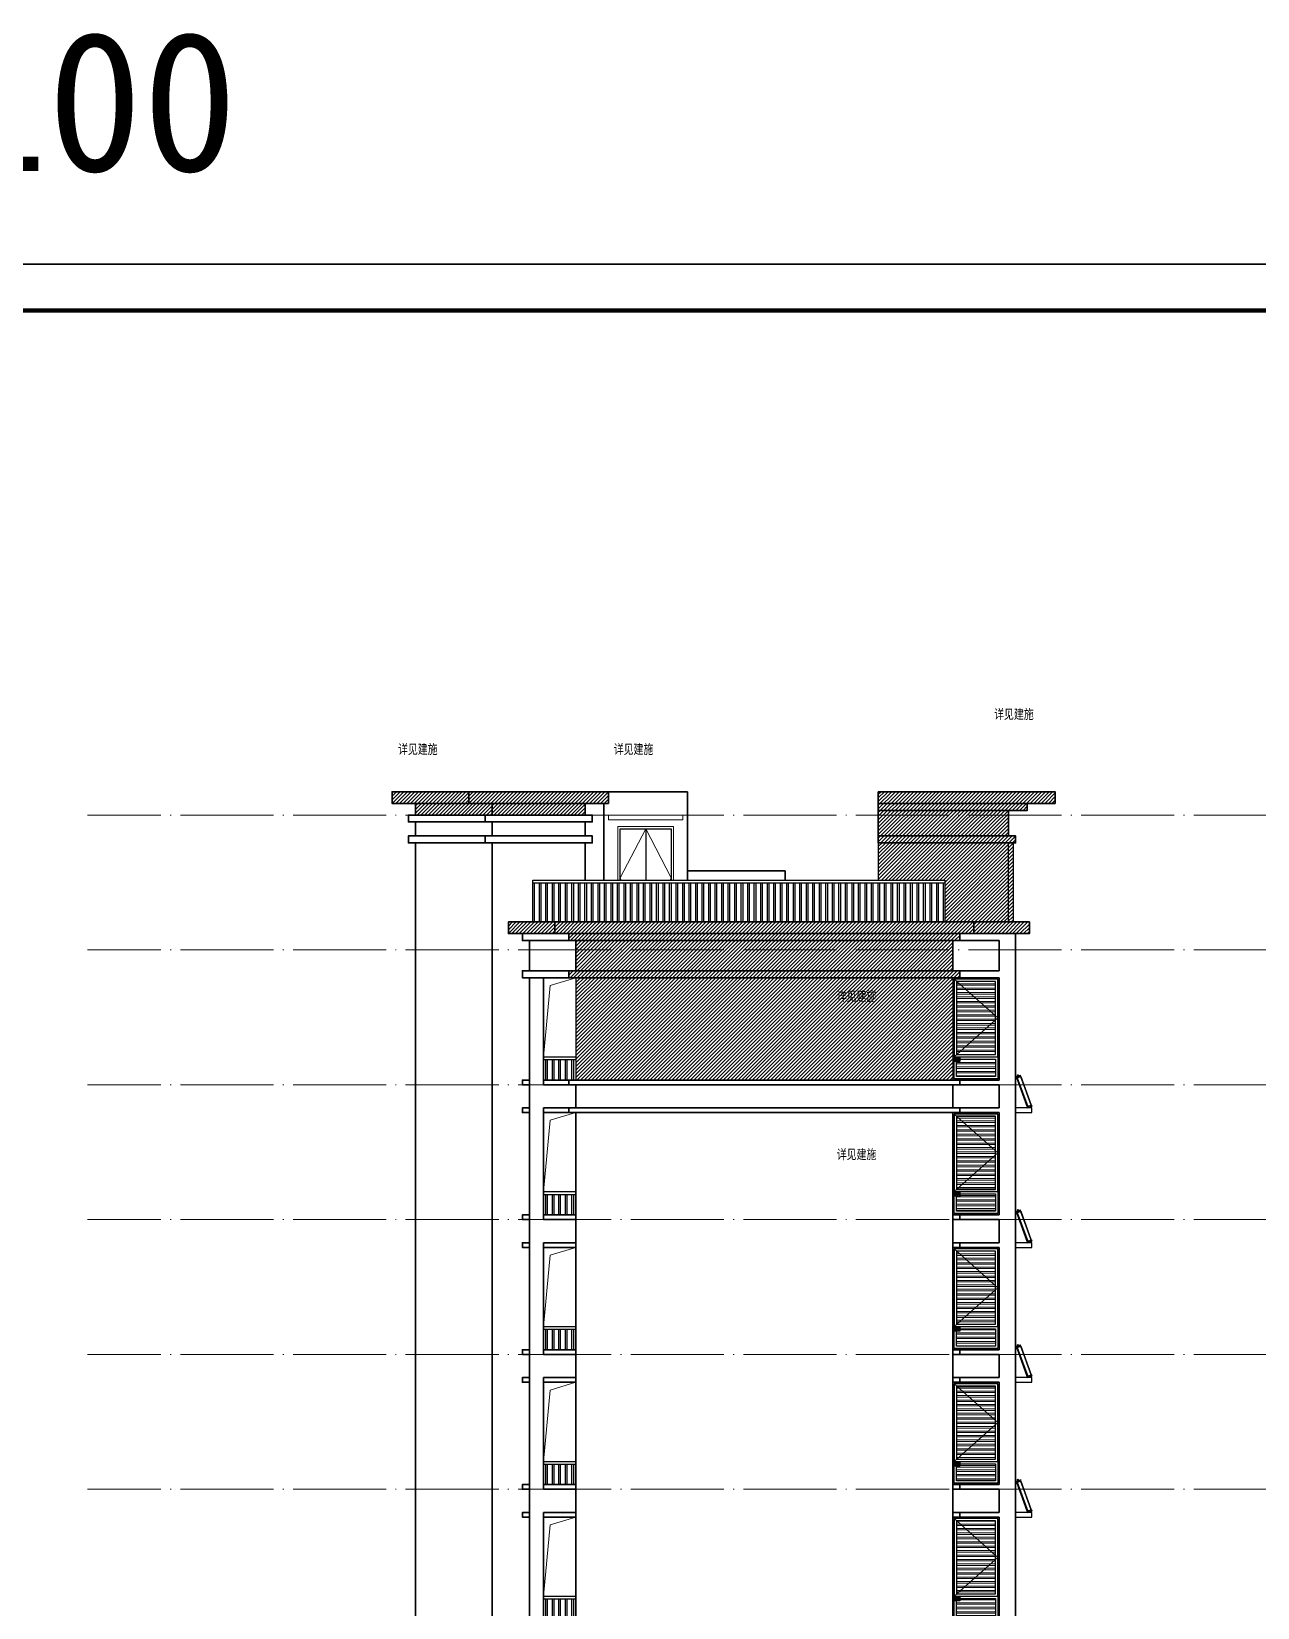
# Model space of a CAD drawing. Extents: x -518115 to 1124316, y -209821 to 1628073.
# Drawn here: x 825515 to 851867, y -21911 to 11982 of the extents above; entities that cross this region are included whole.
import ezdxf
from ezdxf.xclip import XClip

# ---------------------------------------------------------------- set-up
doc = ezdxf.new("R2010")
doc.units = 0
doc.header["$LTSCALE"] = 1000
doc.header["$MEASUREMENT"] = 0
doc.header["$XCLIPFRAME"] = 0
doc.linetypes.add('DOTE', pattern=[2.42, 2, -0.2, 0.02, -0.2])
for name, color, linetype in [('3-剖面填充（细）', 250, 'Continuous'), ('PUB_TEXT', 4, 'Continuous'), ('Stair-栏杆', 142, 'Continuous'), ('图框', 140, 'Continuous'), ('实线层', 7, 'Continuous'), ('看线', 251, 'Continuous')]:
    doc.layers.add(name, color=color, linetype=linetype)
for name, color, linetype, lineweight in [('DOTE', 19, 'DOTE', 9), ('立面-中轮廓线', 213, 'Continuous', 35), ('立面-普通轮廓', 7, 'Continuous', 18), ('立面-洞口示意', 152, 'Continuous', 13), ('立面-窗', 129, 'Continuous', 30), ('立面-窗开启线', 250, 'Continuous', 13)]:
    doc.layers.add(name, color=color, linetype=linetype, lineweight=lineweight)
doc.layers.add('yichutu', color=7, linetype='Continuous', true_color=0xffffff, plot=False)
doc.styles.add('_TCH_AXIS', font='COMPLEX', dxfattribs={"bigfont": 'GBCBIG'})
doc.styles.add('_TCH_LABEL', font='')
doc.styles.get('_TCH_LABEL').set_extended_font_data('SimHei')

# ---------------------------------------------------------------- blocks, each defined once
blk = doc.blocks.new('A$C20471149')
at = {"layer": '立面-窗开启线', "ltscale": 0.5, "true_color": 0x88471b}
h = blk.add_hatch(dxfattribs=at)
h.set_pattern_fill('ANSI32', color=36, scale=20, angle=135)
h.set_pattern_definition([(180, (-1000, -50), (-7e-15, -95.25), []), (180, (-1031.75, -18.25), (-7e-15, -95.25), [])])
edge = h.paths.add_edge_path()
edge.add_line((-80, 2120), (-80, 550))
edge.add_line((-80, 550), (-920, 550))
edge.add_line((-920, 551), (-920, 2120))
edge.add_line((-920, 2120), (-80, 2120))
h = blk.add_hatch(dxfattribs=at)
h.set_pattern_fill('ANSI32', color=36, scale=20, angle=135)
h.set_pattern_definition([(180, (-1000, -1745), (-7e-15, -95.25), []), (180, (-1031.75, -1713.25), (-7e-15, -95.25), [])])
edge = h.paths.add_edge_path()
edge.add_line((-80, 450), (-80, 80))
edge.add_line((-80, 80), (-920, 80))
edge.add_line((-920, 82), (-920, 450))
edge.add_line((-920, 450), (-80, 450))
at = {"layer": '立面-普通轮廓'}
blk.add_lwpolyline([(-1000, 0), (0, 0), (0, 2200), (-1000, 2200)], close=True, dxfattribs=at)
at = {"layer": '立面-窗'}
for points in [[(-970, 500), (-30, 500), (-30, 2170), (-970, 2170)], [(-920, 550), (-80, 550), (-80, 2120), (-920, 2120)], [(-970, 500), (-30, 500), (-30, 30), (-970, 30)], [(-920, 450), (-80, 450), (-80, 80), (-920, 80)]]:
    blk.add_lwpolyline(points, close=True, dxfattribs=at)
at = {"layer": '立面-窗开启线', "ltscale": 0.5}
blk.add_lwpolyline([(-970, 2170), (-30, 1335), (-970, 500)], dxfattribs=at)
blk = doc.blocks.new('A$C01192DFB')
at = {"layer": '实线层', "color": 5}
for p, q in [((-469, -397), (-244, 220)), ((-468, -397), (-243, 220)), ((-243, 220), (-468, -397)), ((-240, 219), (-465, -398)), ((-240, 219), (-464, -398)), ((-166, 192), (-391, -425)), ((-166, 192), (-390, -425)), ((-382, -428), (-157, 189)), ((-157, 189), (-381, -429)), ((-381, -429), (-156, 189)), ((-245, 221), (-235, 249)), ((-245, 221), (-235, 249)), ((-155, 188), (-245, 221)), ((-147, 211), (-237, 244)), ((-147, 212), (-236, 244)), ((-145, 216), (-235, 249)), ((-145, 217), (-235, 249)), ((-235, 249), (-235, 249)), ((-220, 221), (-219, 224)), ((-218, 219), (-220, 221)), ((-219, 214), (-214, 228)), ((-219, 224), (-216, 224)), ((-215, 219), (-218, 219)), ((-216, 224), (-214, 222)), ((-214, 222), (-215, 219)), ((-196, 238), (-203, 238)), ((-177, 228), (-203, 238)), ((-196, 238), (-189, 258)), ((-196, 238), (-181, 233)), ((-174, 252), (-189, 258)), ((-181, 233), (-174, 252)), ((-181, 233), (-177, 228)), ((-179, 200), (-174, 214)), ((-179, 206), (-178, 209)), ((-177, 204), (-179, 206)), ((-178, 209), (-176, 209)), ((-175, 204), (-177, 204)), ((-176, 209), (-174, 207)), ((-174, 207), (-175, 204)), ((-155, 188), (-145, 217)), ((-155, 188), (-145, 216)), ((-145, 216), (-145, 216)), ((-470, -396), (-480, -424)), ((-469, -397), (-480, -425)), ((-480, -424), (-480, -424)), ((-390, -457), (-480, -425)), ((-390, -457), (-480, -425)), ((-388, -453), (-478, -420)), ((-389, -453), (-478, -420)), ((-380, -429), (-470, -396)), ((-380, -429), (-468, -397)), ((-446, -408), (-451, -422)), ((-450, -413), (-451, -415)), ((-451, -415), (-449, -418)), ((-447, -412), (-450, -413)), ((-449, -418), (-447, -417)), ((-446, -414), (-447, -412)), ((-447, -417), (-446, -414)), ((-407, -429), (-408, -431)), ((-408, -431), (-406, -433)), ((-402, -424), (-407, -438)), ((-404, -428), (-407, -429)), ((-406, -433), (-403, -433)), ((-402, -430), (-404, -428)), ((-403, -433), (-402, -430)), ((-380, -429), (-390, -457)), ((-380, -429), (-390, -457)), ((-390, -457), (-390, -457))]:
    blk.add_line(p, q, dxfattribs=at)
for points in [[(-237, 244), (-237, 244), (-237, 244), (-236, 244), (-236, 244)], [(-147, 211), (-147, 212), (-147, 212), (-147, 212), (-147, 212)], [(-478, -420), (-478, -420), (-478, -420), (-478, -420), (-478, -420)], [(-388, -453), (-388, -453), (-388, -453), (-389, -453), (-389, -453)]]:
    blk.add_lwpolyline(points, dxfattribs=at)
for centre, radius in [((-217, 221), 10), ((-217, 221), 9.5), ((-177, 207), 10), ((-177, 207), 9.5), ((-448, -415), 9.5), ((-448, -415), 10), ((-405, -431), 10), ((-405, -431), 9.5)]:
    blk.add_circle(centre, radius, dxfattribs=at)
for centre, start, end in [((-235, 249), 70, 160), ((-145, 216), 340, 70), ((-480, -424), 160, 250), ((-390, -457), 250, 340)]:
    blk.add_arc(centre, 0.5, start, end, dxfattribs=at)
blk = doc.blocks.new('A$C04F86B64')
at = {"layer": '立面-普通轮廓'}
blk.add_lwpolyline([(0, 0), (-1200, 0), (-1200, 2200), (0, 2200)], close=True, dxfattribs=at)
at = {"layer": '立面-窗'}
blk.add_line((-600, 2150), (-600, 50), dxfattribs=at)
blk.add_lwpolyline([(-50, 50), (-1150, 50), (-1150, 2150), (-50, 2150)], close=True, dxfattribs=at)
at = {"layer": '立面-窗开启线', "ltscale": 0.5}
for points in [[(-600, 2150), (-1150, 1100), (-600, 50)], [(-600, 2150), (-50, 1100), (-600, 50)]]:
    blk.add_lwpolyline(points, dxfattribs=at)
blk = doc.blocks.new('A$C1CE41FC2')
at = {"color": 7}
blk.add_lwpolyline([(-1350, 600), (-1200, 600), (-1200, 500), (-1350, 500)], dxfattribs=at)
at = {"layer": 'Stair-栏杆'}
for p, q in [((-10150, 600), (-9450, 600)), ((-10150, 540), (-9450, 540))]:
    blk.add_line(p, q, dxfattribs=at)
for points in [[(-10095, 100), (-10095, 540)], [(-10065, 540), (-10065, 100)], [(-9955, 100), (-9955, 540)], [(-9925, 540), (-9925, 100)], [(-9815, 100), (-9815, 540)], [(-9785, 540), (-9785, 100)], [(-9675, 100), (-9675, 540)], [(-9645, 540), (-9645, 100)], [(-9535, 100), (-9535, 540)], [(-9505, 540), (-9505, 100)]]:
    blk.add_lwpolyline(points, dxfattribs=at)
at = {"layer": '看线', "color": 2, "ltscale": 0.5}
blk.add_lwpolyline([(0, 2300), (350, 2300), (350, 2400), (0, 2400)], dxfattribs=at)
at = {"layer": '立面-中轮廓线'}
for p, q in [((-12900, 2900), (-12900, 0)), ((-11250, 2900), (-11250, 0)), ((-10450, 2900), (-10450, 0)), ((-9450, 2900), (-9450, 0)), ((-1350, 2900), (-1350, 0)), ((-350, 2900), (-350, 2400)), ((0, 2900), (0, 0)), ((-10150, 2400), (-10150, 0)), ((-1350, 2400), (-350, 2400)), ((-1350, 2300), (-350, 2300)), ((-350, 2300), (-350, 100)), ((-1350, 100), (-350, 100)), ((-1350, 0), (-350, 0))]:
    blk.add_line(p, q, dxfattribs=at)
for points in [[(-10450, 2400), (-10600, 2400), (-10600, 2300), (-10450, 2300)], [(-1350, 2400), (-1200, 2400), (-1200, 2300), (-1350, 2300)], [(-10450, 100), (-10600, 100), (-10600, 0), (-10450, 0)], [(-1350, 100), (-1200, 100), (-1200, 0), (-1350, 0)]]:
    blk.add_lwpolyline(points, close=True, dxfattribs=at)
for points in [[(-10150, 2400), (-9450, 2400)], [(-9450, 2300), (-10150, 2300)], [(-10150, 100), (-9450, 100)], [(-9450, 0), (-10150, 0)]]:
    blk.add_lwpolyline(points, dxfattribs=at)
ref = blk.add_blockref('A$C01192DFB', (-130, 2857), dxfattribs=dict(xscale=-1))
XClip(ref).set_block_clipping_path([(-480.0299541872, -457.2449296495), (-130.0294295369, 313.7550703502)])
ref = blk.add_blockref('A$C20471149', (-350, 100))
XClip(ref).set_block_clipping_path([(-999.9999999993, 2199.9999999997), (-999.9999999999, 500), (-849.9999906436, 500), (-849.9999906436, 400), (-999.9999999999, 400.0000000001), (-1000, 0), (0, -0.0000000003), (0, 2200.0374167052)])
blk = doc.blocks.new('TK')
at = {"layer": '图框'}
blk.add_lwpolyline([(465375, 548714), (549475, 548714), (549475, 489314), (465375, 489314)], close=True, dxfattribs=at)
blk.add_lwpolyline([(465375, 548714), (549475, 548714), (549475, 489314), (465375, 489314)], close=True, dxfattribs=at)
at = {"layer": '图框', "const_width": 100}
blk.add_lwpolyline([(548475, 490314), (548475, 547714), (467875, 547714), (467875, 490314)], close=True, dxfattribs=at)
blk = doc.blocks.new('yct-841-594-84100-59399.9999999999-100-1000.0')
at = {"layer": 'yichutu', "color": 7, "true_color": 0xffffff}
blk.add_lwpolyline([(0, 0), (0, 59400), (84100, 59400), (84100, 0)], close=True, dxfattribs=at)
at = {"layer": 'yichutu', "color": 7, "true_color": 0xffffff, "style": '_TCH_LABEL'}
blk.add_text('A1 1:100', height=3000, dxfattribs=at).set_placement((0, 61400))

msp = doc.modelspace()

# ---------------------------------------------------------------- hatches: boundary and pattern name
at = {"layer": '3-剖面填充（细）'}
h = msp.add_hatch(dxfattribs=at)
h.set_pattern_fill('ANSI31', color=256, scale=35)
h.set_pattern_definition([(45, (410700, -50644.084), (-39.2886205, 39.2886205), [])])
h.paths.add_polyline_path([(837916.6, -4618.1), (837916.6, -4368.1), (833266.6, -4368.1), (833266.6, -4618.1), (833766.6, -4618.1), (833766.6, -4868.1), (837416.6, -4868.1), (837416.6, -4618.1)])
h = msp.add_hatch(dxfattribs=at)
h.set_pattern_fill('ANSI31', color=256, scale=35)
h.set_pattern_definition([(45, (378049.99, -50644.084), (-39.2886205, 39.2886205), [])])
h.paths.add_polyline_path([(843716.6, -4368.1), (843716.6, -5468.1), (846666.6, -5468.1), (846666.6, -5318.1), (846516.6, -5318.1), (846516.6, -4768.1), (846916.6, -4768.1), (846916.6, -4618.1), (847516.6, -4618.1), (847516.6, -4368.1)])
h = msp.add_hatch(dxfattribs=at)
h.set_pattern_fill('ANSI31', color=256, scale=35)
h.set_pattern_definition([(45, (421150, -52044.084), (-39.2886205, 39.2886205), [])])
h.paths.add_polyline_path([(845146.6, -6268.1), (845146.6, -7168.1), (846616.6, -7168.1), (846616.6, -5468.1), (843716.6, -5468.1), (843716.6, -6268.1)])
h = msp.add_hatch(dxfattribs=at)
h.set_pattern_fill('ANSI31', color=256, scale=35)
h.set_pattern_definition([(45, (412250, -53444.084), (-39.2886205, 39.2886205), [])])
h.paths.add_polyline_path([(835766.6, -7168.1), (835766.6, -7418.1), (837066.6, -7418.1), (837066.6, -7568.1), (837216.6, -7568.1), (837216.6, -8218.1), (837066.6, -8218.1), (837066.6, -8368.1), (845466.6, -8368.1), (845466.6, -8218.1), (845316.6, -8218.1), (845316.6, -7568.1), (845466.6, -7568.1), (845466.6, -7418.1), (846966.6, -7418.1), (846966.6, -7168.1)])
h = msp.add_hatch(dxfattribs=at)
h.set_pattern_fill('ANSI31', color=256, scale=35)
h.set_pattern_definition([(45, (286295.08, 37013.274), (-39.2886205, 39.2886205), [])])
h.paths.add_polyline_path([(837216.6, -10568.1), (845316.6, -10568.1), (845316.6, -8368), (837216.6, -8368)])
h = msp.add_hatch(dxfattribs=at)
h.set_pattern_fill('ANSI31', color=256, scale=15)
h.set_pattern_definition([(45, (310058.579, -63344.084), (-16.8379802, 16.8379802), [])])
h.paths.add_polyline_path([(845316.6, -10168.1), (845466.6, -10168.1), (845466.6, -10068.1), (845316.6, -10068.1)])
h = msp.add_hatch(dxfattribs=at)
h.set_pattern_fill('ANSI31', color=256, scale=15)
h.set_pattern_definition([(45, (310058.579, -66244.084), (-16.8379802, 16.8379802), [])])
h.paths.add_polyline_path([(845316.6, -13068.1), (845466.6, -13068.1), (845466.6, -12968.1), (845316.6, -12968.1)])
h = msp.add_hatch(dxfattribs=at)
h.set_pattern_fill('ANSI31', color=256, scale=15)
h.set_pattern_definition([(45, (310058.579, -69144.084), (-16.8379802, 16.8379802), [])])
h.paths.add_polyline_path([(845316.6, -15968.1), (845466.6, -15968.1), (845466.6, -15868.1), (845316.6, -15868.1)])
h = msp.add_hatch(dxfattribs=at)
h.set_pattern_fill('ANSI31', color=256, scale=15)
h.set_pattern_definition([(45, (310058.579, -72044.084), (-16.8379802, 16.8379802), [])])
h.paths.add_polyline_path([(845316.6, -18868.1), (845466.6, -18868.1), (845466.6, -18768.1), (845316.6, -18768.1)])
h = msp.add_hatch(dxfattribs=at)
h.set_pattern_fill('ANSI31', color=256, scale=15)
h.set_pattern_definition([(45, (310058.579, -74944.084), (-16.8379802, 16.8379802), [])])
h.paths.add_polyline_path([(845316.6, -21768.1), (845466.6, -21768.1), (845466.6, -21668.1), (845316.6, -21668.1)])

# ---------------------------------------------------------------- linework, layer by layer
at = {"color": 7}
for p, q in [((843716.6, -5468.1), (843716.6, -6268.1)), ((846516.6, -7168.1), (846516.6, -5468.1)), ((846616.6, -5468.1), (846616.6, -7168.1)), ((837216.6, -8368.1), (837216.6, -10568.1)), ((845316.6, -8368.1), (845316.6, -10568.1))]:
    msp.add_line(p, q, dxfattribs=at)
for points in [[(845316.6, -10068.1), (845466.6, -10068.1), (845466.6, -10168.1), (845316.6, -10168.1)], [(845316.6, -12968.1), (845466.6, -12968.1), (845466.6, -13068.1), (845316.6, -13068.1)]]:
    msp.add_lwpolyline(points, dxfattribs=at)
at = {"layer": 'DOTE', "linetype": 'DOTE'}
for p, q in [((879116.6, -4868.1), (826716.6, -4868.1)), ((879116.6, -7768.1), (826716.6, -7768.1)), ((879116.6, -10668.1), (826716.6, -10668.1)), ((879116.6, -13568.1), (826716.6, -13568.1)), ((879116.6, -16468.1), (826716.6, -16468.1)), ((879116.6, -19368.1), (826716.6, -19368.1))]:
    msp.add_line(p, q, dxfattribs=at)
at = {"layer": 'Stair-栏杆'}
for p, q in [((836291.6, -6268.1), (845146.6, -6268.1)), ((836291.6, -6328.1), (845146.6, -6328.1)), ((836516.6, -10068), (837216.6, -10068)), ((836516.6, -10128), (837216.6, -10128)), ((836516.6, -12968.1), (837216.6, -12968.1)), ((836516.6, -13028.1), (837216.6, -13028.1))]:
    msp.add_line(p, q, dxfattribs=at)
for points in [[(836291.6, -7168.1), (836291.6, -6268.1)], [(836321.6, -6328.1), (836321.6, -7168.1)], [(836431.6, -7168.1), (836431.6, -6328.1)], [(836461.6, -6328.1), (836461.6, -7168.1)], [(836571.6, -7168.1), (836571.6, -6328.1)], [(836601.6, -6328.1), (836601.6, -7168.1)], [(836711.6, -7168.1), (836711.6, -6328.1)], [(836741.6, -6328.1), (836741.6, -7168.1)], [(836851.6, -7168.1), (836851.6, -6328.1)], [(836881.6, -6328.1), (836881.6, -7168.1)], [(836991.6, -7168.1), (836991.6, -6328.1)], [(837021.6, -6328.1), (837021.6, -7168.1)], [(837131.6, -7168.1), (837131.6, -6328.1)], [(837161.6, -6328.1), (837161.6, -7168.1)], [(837271.6, -7168.1), (837271.6, -6328.1)], [(837301.6, -6328.1), (837301.6, -7168.1)], [(837411.6, -7168.1), (837411.6, -6328.1)], [(837441.6, -6328.1), (837441.6, -7168.1)], [(837551.6, -7168.1), (837551.6, -6328.1)], [(837581.6, -6328.1), (837581.6, -7168.1)], [(837691.6, -7168.1), (837691.6, -6328.1)], [(837721.6, -6328.1), (837721.6, -7168.1)], [(837831.6, -7168.1), (837831.6, -6328.1)], [(837861.6, -6328.1), (837861.6, -7168.1)], [(837971.6, -7168.1), (837971.6, -6328.1)], [(838001.6, -6328.1), (838001.6, -7168.1)], [(838111.6, -7168.1), (838111.6, -6328.1)], [(838141.6, -6328.1), (838141.6, -7168.1)], [(838251.6, -7168.1), (838251.6, -6328.1)], [(838281.6, -6328.1), (838281.6, -7168.1)], [(838391.6, -7168.1), (838391.6, -6328.1)], [(838421.6, -6328.1), (838421.6, -7168.1)], [(838531.6, -7168.1), (838531.6, -6328.1)], [(838561.6, -6328.1), (838561.6, -7168.1)], [(838671.6, -7168.1), (838671.6, -6328.1)], [(838701.6, -6328.1), (838701.6, -7168.1)], [(838811.6, -7168.1), (838811.6, -6328.1)], [(838841.6, -6328.1), (838841.6, -7168.1)], [(838951.6, -7168.1), (838951.6, -6328.1)], [(838981.6, -6328.1), (838981.6, -7168.1)], [(839091.6, -7168.1), (839091.6, -6328.1)], [(839121.6, -6328.1), (839121.6, -7168.1)], [(839231.6, -7168.1), (839231.6, -6328.1)], [(839261.6, -6328.1), (839261.6, -7168.1)], [(839371.6, -7168.1), (839371.6, -6328.1)], [(839401.6, -6328.1), (839401.6, -7168.1)], [(839511.6, -7168.1), (839511.6, -6328.1)], [(839541.6, -6328.1), (839541.6, -7168.1)], [(839651.6, -7168.1), (839651.6, -6328.1)], [(839681.6, -6328.1), (839681.6, -7168.1)], [(839791.6, -7168.1), (839791.6, -6328.1)], [(839821.6, -6328.1), (839821.6, -7168.1)], [(839931.6, -7168.1), (839931.6, -6328.1)], [(839961.6, -6328.1), (839961.6, -7168.1)], [(840071.6, -7168.1), (840071.6, -6328.1)], [(840101.6, -6328.1), (840101.6, -7168.1)], [(840211.6, -7168.1), (840211.6, -6328.1)], [(840241.6, -6328.1), (840241.6, -7168.1)], [(840351.6, -7168.1), (840351.6, -6328.1)], [(840381.6, -6328.1), (840381.6, -7168.1)], [(840491.6, -7168.1), (840491.6, -6328.1)], [(840521.6, -6328.1), (840521.6, -7168.1)], [(840631.6, -7168.1), (840631.6, -6328.1)], [(840661.6, -6328.1), (840661.6, -7168.1)], [(840771.6, -7168.1), (840771.6, -6328.1)], [(840801.6, -6328.1), (840801.6, -7168.1)], [(840911.6, -7168.1), (840911.6, -6328.1)], [(840941.6, -6328.1), (840941.6, -7168.1)], [(841051.6, -7168.1), (841051.6, -6328.1)], [(841081.6, -6328.1), (841081.6, -7168.1)], [(841191.6, -7168.1), (841191.6, -6328.1)], [(841221.6, -6328.1), (841221.6, -7168.1)], [(841331.6, -7168.1), (841331.6, -6328.1)], [(841361.6, -6328.1), (841361.6, -7168.1)], [(841471.6, -7168.1), (841471.6, -6328.1)], [(841501.6, -6328.1), (841501.6, -7168.1)], [(841611.6, -7168.1), (841611.6, -6328.1)], [(841641.6, -6328.1), (841641.6, -7168.1)], [(841751.6, -7168.1), (841751.6, -6328.1)], [(841781.6, -6328.1), (841781.6, -7168.1)], [(841891.6, -7168.1), (841891.6, -6328.1)], [(841921.6, -6328.1), (841921.6, -7168.1)], [(842031.6, -7168.1), (842031.6, -6328.1)], [(842061.6, -6328.1), (842061.6, -7168.1)], [(842171.6, -7168.1), (842171.6, -6328.1)], [(842201.6, -6328.1), (842201.6, -7168.1)], [(842311.6, -7168.1), (842311.6, -6328.1)], [(842341.6, -6328.1), (842341.6, -7168.1)], [(842451.6, -7168.1), (842451.6, -6328.1)], [(842481.6, -6328.1), (842481.6, -7168.1)], [(842591.6, -7168.1), (842591.6, -6328.1)], [(842621.6, -6328.1), (842621.6, -7168.1)], [(842731.6, -7168.1), (842731.6, -6328.1)], [(842761.6, -6328.1), (842761.6, -7168.1)], [(842871.6, -7168.1), (842871.6, -6328.1)], [(842901.6, -6328.1), (842901.6, -7168.1)], [(843011.6, -7168.1), (843011.6, -6328.1)], [(843041.6, -6328.1), (843041.6, -7168.1)], [(843151.6, -7168.1), (843151.6, -6328.1)], [(843181.6, -6328.1), (843181.6, -7168.1)], [(843291.6, -7168.1), (843291.6, -6328.1)], [(843321.6, -6328.1), (843321.6, -7168.1)], [(843431.6, -7168.1), (843431.6, -6328.1)], [(843461.6, -6328.1), (843461.6, -7168.1)], [(843571.6, -7168.1), (843571.6, -6328.1)], [(843601.6, -6328.1), (843601.6, -7168.1)], [(843711.6, -7168.1), (843711.6, -6328.1)], [(843741.6, -6328.1), (843741.6, -7168.1)], [(843851.6, -7168.1), (843851.6, -6328.1)], [(843881.6, -6328.1), (843881.6, -7168.1)], [(843991.6, -7168.1), (843991.6, -6328.1)], [(844021.6, -6328.1), (844021.6, -7168.1)], [(844131.6, -7168.1), (844131.6, -6328.1)], [(844161.6, -6328.1), (844161.6, -7168.1)], [(844271.6, -7168.1), (844271.6, -6328.1)], [(844301.6, -6328.1), (844301.6, -7168.1)], [(844411.6, -7168.1), (844411.6, -6328.1)], [(844441.6, -6328.1), (844441.6, -7168.1)], [(844551.6, -7168.1), (844551.6, -6328.1)], [(844581.6, -6328.1), (844581.6, -7168.1)], [(844691.6, -7168.1), (844691.6, -6328.1)], [(844721.6, -6328.1), (844721.6, -7168.1)], [(844831.6, -7168.1), (844831.6, -6328.1)], [(844861.6, -6328.1), (844861.6, -7168.1)], [(844971.6, -7168.1), (844971.6, -6328.1)], [(845001.6, -6328.1), (845001.6, -7168.1)], [(845116.6, -7168.1), (845116.6, -6328.1)], [(845146.6, -6268.1), (845146.6, -7168.1)], [(836571.6, -10568), (836571.6, -10128)], [(836601.6, -10128), (836601.6, -10568)], [(836711.6, -10568), (836711.6, -10128)], [(836741.6, -10128), (836741.6, -10568)], [(836851.6, -10568), (836851.6, -10128)], [(836881.6, -10128), (836881.6, -10568)], [(836991.6, -10568), (836991.6, -10128)], [(837021.6, -10128), (837021.6, -10568)], [(837131.6, -10568), (837131.6, -10128)], [(837161.6, -10128), (837161.6, -10568)], [(836571.6, -13468.1), (836571.6, -13028.1)], [(836601.6, -13028.1), (836601.6, -13468.1)], [(836711.6, -13468.1), (836711.6, -13028.1)], [(836741.6, -13028.1), (836741.6, -13468.1)], [(836851.6, -13468.1), (836851.6, -13028.1)], [(836881.6, -13028.1), (836881.6, -13468.1)], [(836991.6, -13468.1), (836991.6, -13028.1)], [(837021.6, -13028.1), (837021.6, -13468.1)], [(837131.6, -13468.1), (837131.6, -13028.1)], [(837161.6, -13028.1), (837161.6, -13468.1)]]:
    msp.add_lwpolyline(points, dxfattribs=at)
at = {"layer": '看线', "color": 2, "ltscale": 0.5}
msp.add_lwpolyline([(846666.6, -11268), (847016.6, -11268), (847016.6, -11168), (846666.6, -11168)], dxfattribs=at)
at = {"layer": '立面-中轮廓线', "color": 2}
for p, q in [((833766.6, -4368.1), (837416.6, -4368.1)), ((846916.6, -4368.1), (843716.6, -4368.1)), ((843716.6, -5468.1), (843716.6, -4368.1)), ((833766.6, -4618.1), (837416.6, -4618.1)), ((846916.6, -4618.1), (843716.6, -4618.1)), ((833766.6, -4868.1), (837416.6, -4868.1)), ((833766.6, -5018.1), (837416.6, -5018.1)), ((846916.6, -4768.1), (843716.6, -4768.1)), ((833766.6, -5318.1), (837416.6, -5318.1)), ((846666.6, -5318.1), (843716.6, -5318.1)), ((833766.6, -5468.1), (837416.6, -5468.1)), ((846666.6, -5468.1), (843716.6, -5468.1)), ((835766.6, -7168.1), (845466.6, -7168.1)), ((835766.6, -7418.1), (845466.6, -7418.1)), ((836066.6, -7568.1), (845466.6, -7568.1)), ((836066.6, -8218.1), (845466.6, -8218.1)), ((836066.6, -8368.1), (845466.6, -8368.1)), ((837216.6, -10568.1), (845316.6, -10568.1)), ((837216.6, -10668.1), (845316.6, -10668.1)), ((837216.6, -11168.1), (845316.6, -11168.1)), ((837216.6, -11268.1), (845316.6, -11268.1))]:
    msp.add_line(p, q, dxfattribs=at)
at = {"layer": '立面-中轮廓线'}
for p, q in [((837916.6, -4368.1), (839616.6, -4368.1)), ((839616.6, -4368.1), (839616.6, -6268.1)), ((837816.6, -4618.1), (837816.6, -6268.1)), ((833766.6, -7768.1), (833766.6, -5468.1)), ((835416.6, -5468.1), (835416.6, -7768.1)), ((837416.6, -5468.1), (837416.6, -6268.1)), ((839616.6, -6068.1), (841716.6, -6068.1)), ((841716.6, -6068.1), (841716.6, -6268.1)), ((846666.6, -7418.1), (846666.6, -10668.1)), ((833766.6, -7768.1), (833766.6, -10668.1)), ((835416.6, -7768.1), (835416.6, -10668.1)), ((845466.6, -7568), (846316.6, -7568)), ((846316.6, -7568), (846316.6, -8218.1)), ((836216.6, -8368.1), (836216.6, -10668.1)), ((836216.6, -8368.1), (836216.6, -10668.1)), ((836516.6, -8368), (836516.6, -10668)), ((845466.6, -8218.1), (846316.6, -8218.1)), ((845466.6, -8368), (846316.6, -8368)), ((846316.6, -8368), (846316.6, -10568.1)), ((833766.6, -10668.1), (833766.6, -13568.1)), ((835416.6, -10668.1), (835416.6, -13568.1)), ((836216.6, -10668.1), (836216.6, -13568.1)), ((836216.6, -10668.1), (836216.6, -13568.1)), ((845466.6, -10568.1), (846316.6, -10568.1)), ((845466.6, -10668.1), (846316.6, -10668.1)), ((846316.6, -10668.1), (846316.6, -11168)), ((846666.6, -10668.1), (846666.6, -13568.1)), ((836516.6, -11168), (836516.6, -13568.1)), ((845466.6, -11168.1), (846316.6, -11168)), ((837216.6, -11268.1), (837216.6, -13568.1)), ((837216.6, -11268.1), (837216.6, -13568.1)), ((845316.6, -11268), (845316.6, -13568.1)), ((845466.6, -11268), (846316.6, -11268)), ((846316.6, -11268), (846316.6, -13468.1)), ((845316.6, -13468.1), (846316.6, -13468.1)), ((845316.6, -13568.1), (846316.6, -13568.1))]:
    msp.add_line(p, q, dxfattribs=at)
at = {"layer": '立面-中轮廓线', "color": 2}
for points in [[(833766.6, -4368.1), (833266.6, -4368.1), (833266.6, -4618.1), (833766.6, -4618.1), (833766.6, -4868.1), (833616.6, -4868.1), (833616.6, -5018.1), (833766.6, -5018.1), (833766.6, -5318.1), (833616.6, -5318.1), (833616.6, -5468.1), (833766.6, -5468.1)], [(835416.6, -4368.1), (834916.6, -4368.1), (834916.6, -4618.1), (835416.6, -4618.1), (835416.6, -4868.1), (835266.6, -4868.1), (835266.6, -5018.1), (835416.6, -5018.1), (835416.6, -5318.1), (835266.6, -5318.1), (835266.6, -5468.1), (835416.6, -5468.1)], [(837416.6, -4368.1), (837916.6, -4368.1), (837916.6, -4618.1), (837416.6, -4618.1), (837416.6, -4868.1), (837566.6, -4868.1), (837566.6, -5018.1), (837416.6, -5018.1), (837416.6, -5318.1), (837566.6, -5318.1), (837566.6, -5468.1), (837416.6, -5468.1)], [(846516.6, -4368.1), (847516.6, -4368.1), (847516.6, -4618.1), (846916.6, -4618.1), (846916.6, -4768.1), (846516.6, -4768.1), (846516.6, -5318.1), (846666.6, -5318.1), (846666.6, -5468.1), (846516.6, -5468.1)], [(836216.6, -7168.1), (835766.6, -7168.1), (835766.6, -7418.1), (836066.6, -7418.1), (836066.6, -7568.1), (836216.6, -7568.1), (836216.6, -8218.1), (836066.6, -8218.1), (836066.6, -8368.1), (836216.6, -8368.1)], [(837216.6, -7168.1), (836766.6, -7168.1), (836766.6, -7418.1), (837066.6, -7418.1), (837066.6, -7568.1), (837216.6, -7568.1), (837216.6, -8218.1), (837066.6, -8218.1), (837066.6, -8368.1), (837216.6, -8368.1)], [(845316.6, -7168.1), (845766.6, -7168.1), (845766.6, -7418.1), (845466.6, -7418.1), (845466.6, -7568.1), (845316.6, -7568.1), (845316.6, -8218.1), (845466.6, -8218.1), (845466.6, -8368.1), (845316.6, -8368.1)], [(845766.6, -7168.1), (846966.6, -7168.1), (846966.6, -7418.1), (845766.6, -7418.1)], [(837216.6, -10568.1), (837066.6, -10568.1), (837066.6, -10668.1), (837216.6, -10668.1), (837216.6, -11168.1), (837066.6, -11168.1), (837066.6, -11268.1), (837216.6, -11268.1)], [(845316.6, -10568.1), (845466.6, -10568.1), (845466.6, -10668.1), (845316.6, -10668.1), (845316.6, -11168.1), (845466.6, -11168.1), (845466.6, -11268.1), (845316.6, -11268.1)]]:
    msp.add_lwpolyline(points, dxfattribs=at)
at = {"layer": '立面-中轮廓线'}
for points in [[(836216.6, -10568.1), (836066.6, -10568.1), (836066.6, -10668.1), (836216.6, -10668.1)], [(836216.6, -10568.1), (836066.6, -10568.1), (836066.6, -10668.1), (836216.6, -10668.1)], [(836216.6, -11168.1), (836066.6, -11168.1), (836066.6, -11268.1), (836216.6, -11268.1)], [(836216.6, -11168.1), (836066.6, -11168.1), (836066.6, -11268.1), (836216.6, -11268.1)], [(836216.6, -13468.1), (836066.6, -13468.1), (836066.6, -13568.1), (836216.6, -13568.1)], [(836216.6, -13468.1), (836066.6, -13468.1), (836066.6, -13568.1), (836216.6, -13568.1)], [(845316.6, -13468.1), (845466.6, -13468.1), (845466.6, -13568.1), (845316.6, -13568.1)]]:
    msp.add_lwpolyline(points, close=True, dxfattribs=at)
for points in [[(836516.6, -10568), (837066.6, -10568.1)], [(837066.6, -10668), (836516.6, -10668)], [(836516.6, -11168), (837066.6, -11168.1)], [(837066.6, -11268), (836516.6, -11268)], [(836516.6, -13468.1), (837216.6, -13468.1)], [(837216.6, -13568.1), (836516.6, -13568.1)]]:
    msp.add_lwpolyline(points, dxfattribs=at)
at = {"layer": '立面-普通轮廓', "color": 7}
msp.add_lwpolyline([(837916.6, -4868.1), (839516.6, -4868.1), (839516.6, -4968.1), (837916.6, -4968.1)], close=True, dxfattribs=at)
at = {"layer": '立面-洞口示意'}
for points in [[(836516.6, -10068), (836661.4, -8533.5), (837216.6, -8368)], [(836516.6, -12968.1), (836661.4, -11433.6), (837216.6, -11268.1)], [(836516.6, -15868.1), (836661.4, -14333.6), (837216.6, -14168.1)], [(836516.6, -18768.1), (836661.4, -17233.6), (837216.6, -17068.1)], [(836516.6, -21668.1), (836661.4, -20133.6), (837216.6, -19968.1)]]:
    msp.add_lwpolyline(points, dxfattribs=at)

# ---------------------------------------------------------------- block references
for name, p in [('TK', (348239.1, -541731.9)), ('A$C1CE41FC2', (846666.6, -16468.1)), ('A$C1CE41FC2', (846666.6, -19368.1)), ('A$C1CE41FC2', (846666.6, -22268.1))]:
    msp.add_blockref(name, p)
ref = msp.add_blockref('A$C04F86B64', (839316.6, -7318.1))
XClip(ref).set_block_clipping_path([(-1200.0000039248, 1049.9898756045), (0, 2200.0079928278)])
ref = msp.add_blockref('A$C20471149', (846316.6, -10568.1))
XClip(ref).set_block_clipping_path([(-999.9999999993, 2199.9999999997), (-999.9999999999, 500), (-849.9999906436, 500), (-849.9999906436, 400), (-999.9999999999, 400.0000000001), (-1000, 0), (0, -0.0000000003), (0, 2200.0374167052)])
ref = msp.add_blockref('A$C01192DFB', (846536.5, -10710.8), dxfattribs=dict(xscale=-1))
XClip(ref).set_block_clipping_path([(-480.0299541872, -457.2449296495), (-130.0294295369, 313.7550703502)])
ref = msp.add_blockref('A$C20471149', (846316.6, -13468.1))
XClip(ref).set_block_clipping_path([(-999.9999999993, 2199.9999999997), (-999.9999999999, 500), (-849.9999906436, 500), (-849.9999906436, 400), (-999.9999999999, 400.0000000001), (-1000, 0), (0, -0.0000000003), (0, 2200.0374167052)])
at = {"layer": 'yichutu'}
msp.add_blockref('yct-841-594-84100-59399.9999999999-100-1000.0', (813614.1, -52418.3), dxfattribs=at)

# ---------------------------------------------------------------- texts
at = {"layer": 'PUB_TEXT', "style": '_TCH_AXIS'}
for p in [(846206.1, -2824.4), (833393.1, -3578.6), (838029.9, -3578.6), (842823.6, -8891.4), (842823.6, -12291.4)]:
    msp.add_text('详见建施', height=236.31, dxfattribs=at).set_placement(p)

doc.saveas('drawing.dxf')
